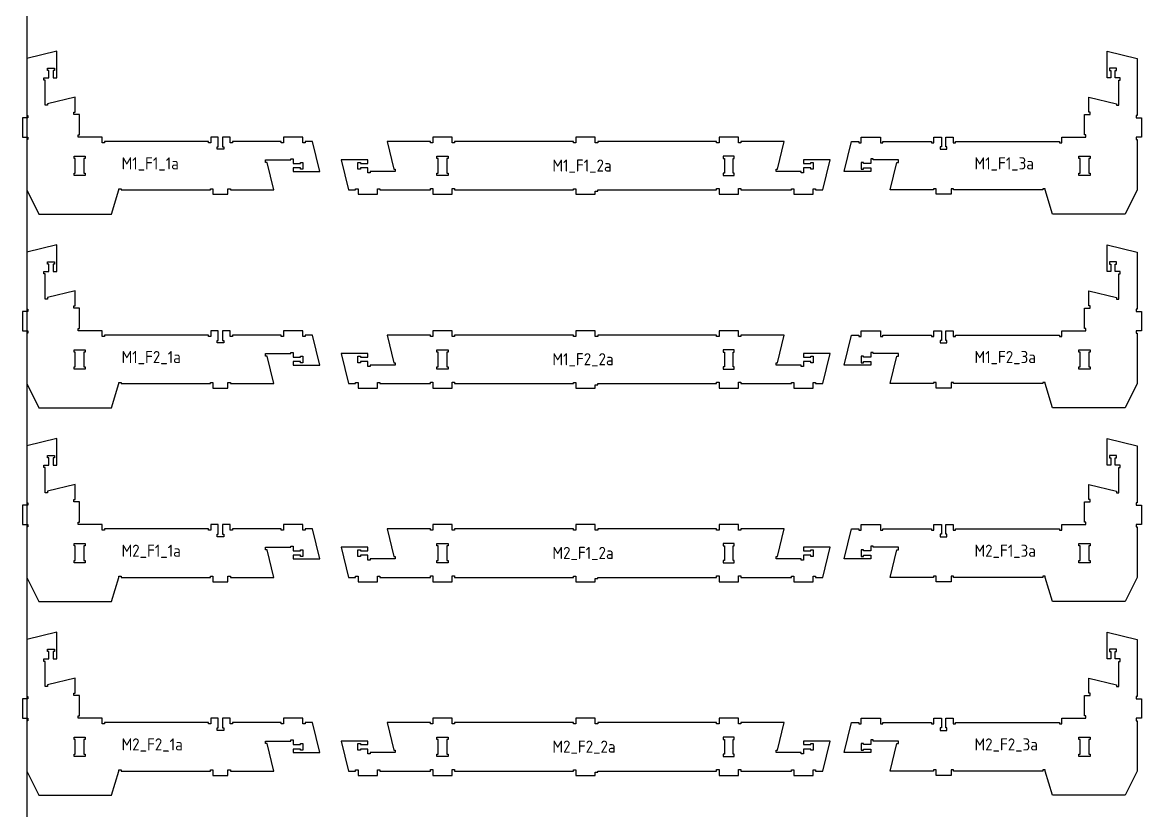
# Model space of a CAD drawing. Header units: millimetres. Extents: x -30325 to 14169, y -12596 to 6470.
# Drawn here: x -14953 to -10332, y -2005 to 1251 of the extents above; entities that cross this region are included whole.
import ezdxf

# ---------------------------------------------------------------- set-up
doc = ezdxf.new("R2010")
doc.units = ezdxf.units.MM
doc.header["$MEASUREMENT"] = 0
doc.layers.add('freeswerk_CODES', color=50, linetype='Continuous')

msp = doc.modelspace()

# ---------------------------------------------------------------- linework, layer by layer
for points in [[(-14104.4, 563.7), (-14094.4, 563.7), (-14094.4, 558.7), (-13915.4, 558.7), (-13943, 672.7), (-13949, 672.7), (-13949, 682.7), (-13845.4, 682.7), (-13845.4, 687.7), (-13835.4, 687.7), (-13835.4, 667.7), (-13805.4, 667.7), (-13805.4, 672.7), (-13795.4, 672.7), (-13795.4, 644.7), (-13805.4, 644.7), (-13805.4, 649.7), (-13835.4, 649.7), (-13835.4, 634.7), (-13725.4, 634.7), (-13755.4, 758.7), (-13785.1, 758.7), (-13785.1, 753.7), (-13795.1, 753.7), (-13795.1, 776.7), (-13875.1, 776.7), (-13875.1, 753.7), (-13885.1, 753.7), (-13885.1, 758.7), (-14085.4, 758.7), (-14085.4, 753.7), (-14095.4, 753.7), (-14095.4, 776.7), (-14126.4, 776.7), (-14126.4, 736.7), (-14121.4, 736.7), (-14121.4, 726.7), (-14149.4, 726.7), (-14149.4, 736.7), (-14144.4, 736.7), (-14144.4, 776.7), (-14175.4, 776.7), (-14175.4, 753.7), (-14185.4, 753.7), (-14185.4, 758.7), (-14614.4, 758.7), (-14614.4, 753.7), (-14624.4, 753.7), (-14624.4, 776.7), (-14722.4, 776.7), (-14722.4, 786.7), (-14717.4, 786.7), (-14717.4, 870.7), (-14740.4, 870.7), (-14740.4, 880.7), (-14735.4, 880.7), (-14735.4, 941.8), (-14849.4, 914.2), (-14849.4, 908.3), (-14859.4, 908.3), (-14859.4, 1011.8), (-14864.4, 1011.8), (-14864.4, 1021.8), (-14844.4, 1021.8), (-14844.4, 1051.8), (-14849.4, 1051.8), (-14849.4, 1061.8), (-14821.4, 1061.8), (-14821.4, 1051.8), (-14826.4, 1051.8), (-14826.4, 1021.8), (-14811.4, 1021.8), (-14811.4, 1131.8), (-14935.4, 1101.8), (-14935.4, 866.7), (-14930.4, 866.7), (-14930.4, 856.7), (-14953.4, 856.7), (-14953.4, 776.7), (-14930.4, 776.7), (-14930.4, 766.7), (-14935.4, 766.7), (-14935.4, 558.7), (-14885.4, 458.7), (-14585.4, 458.7), (-14555.4, 558.7), (-14555.4, 563.7), (-14545.4, 563.7), (-14545.4, 558.7), (-14176.4, 558.7), (-14176.4, 563.7), (-14166.4, 563.7), (-14166.4, 540.7), (-14104.4, 540.7)], [(-10729.8, 558.7), (-10729.8, 563.7), (-10739.8, 563.7), (-10739.8, 558.7), (-11108.8, 558.7), (-11108.8, 563.7), (-11118.8, 563.7), (-11118.8, 540.7), (-11180.8, 540.7), (-11180.8, 563.7), (-11190.8, 563.7), (-11190.8, 558.7), (-11369.8, 558.7), (-11342.2, 672.7), (-11336.3, 672.7), (-11336.3, 682.7), (-11439.8, 682.7), (-11439.8, 687.7), (-11449.8, 687.7), (-11449.8, 667.7), (-11479.8, 667.7), (-11479.8, 672.7), (-11489.8, 672.7), (-11489.8, 644.7), (-11479.8, 644.7), (-11479.8, 649.7), (-11449.8, 649.7), (-11449.8, 634.7), (-11559.8, 634.7), (-11529.8, 758.7), (-11500.1, 758.7), (-11500.1, 753.7), (-11490.1, 753.7), (-11490.1, 776.7), (-11410.1, 776.7), (-11410.1, 753.7), (-11400.1, 753.7), (-11400.1, 758.7), (-11199.8, 758.7), (-11199.8, 753.7), (-11189.8, 753.7), (-11189.8, 776.7), (-11158.8, 776.7), (-11158.8, 736.7), (-11163.8, 736.7), (-11163.8, 726.7), (-11135.8, 726.7), (-11135.8, 736.7), (-11140.8, 736.7), (-11140.8, 776.7), (-11109.8, 776.7), (-11109.8, 753.7), (-11099.8, 753.7), (-11099.8, 758.7), (-10670.8, 758.7), (-10670.8, 753.7), (-10660.8, 753.7), (-10660.8, 776.7), (-10562.8, 776.7), (-10562.8, 786.7), (-10567.8, 786.7), (-10567.8, 870.7), (-10544.8, 870.7), (-10544.8, 880.7), (-10549.8, 880.7), (-10549.8, 941.8), (-10435.8, 914.2), (-10435.8, 908.3), (-10425.8, 908.3), (-10425.8, 1011.8), (-10420.8, 1011.8), (-10420.8, 1021.8), (-10440.8, 1021.8), (-10440.8, 1051.8), (-10435.8, 1051.8), (-10435.8, 1061.8), (-10463.8, 1061.8), (-10463.8, 1051.8), (-10458.8, 1051.8), (-10458.8, 1021.8), (-10473.8, 1021.8), (-10473.8, 1131.8), (-10349.8, 1101.8), (-10349.8, 866.7), (-10354.8, 866.7), (-10354.8, 856.7), (-10331.8, 856.7), (-10331.8, 776.7), (-10354.8, 776.7), (-10354.8, 766.7), (-10349.8, 766.7), (-10349.8, 558.7), (-10399.8, 458.7), (-10699.8, 458.7)], [(-13414.1, 634.7), (-13517.6, 634.7), (-13517.6, 629.7), (-13527.6, 629.7), (-13527.6, 649.7), (-13557.6, 649.7), (-13557.6, 644.7), (-13567.6, 644.7), (-13567.6, 672.7), (-13557.6, 672.7), (-13557.6, 667.7), (-13527.6, 667.7), (-13527.6, 682.7), (-13637.6, 682.7), (-13607.3, 558.7), (-13577.3, 558.7), (-13577.3, 563.7), (-13567.3, 563.7), (-13567.3, 540.7), (-13487.3, 540.7), (-13487.3, 563.7), (-13477.3, 563.7), (-13477.3, 558.7), (-13268.6, 558.7), (-13268.6, 564.7), (-13258.6, 564.7), (-13258.6, 540.7), (-13178.6, 540.7), (-13178.6, 564.7), (-13168.6, 564.7), (-13168.6, 558.7), (-12677.6, 558.7), (-12677.6, 563.7), (-12667.6, 563.7), (-12667.6, 540.7), (-12587.6, 540.7), (-12587.6, 553.7), (-12577.6, 553.7), (-12577.6, 558.7), (-12086.6, 558.7), (-12086.6, 564.7), (-12076.6, 564.7), (-12076.6, 540.7), (-11996.6, 540.7), (-11996.6, 564.7), (-11986.6, 564.7), (-11986.6, 558.7), (-11777.9, 558.7), (-11777.9, 563.7), (-11767.9, 563.7), (-11767.9, 540.7), (-11687.9, 540.7), (-11687.9, 563.7), (-11677.9, 563.7), (-11677.9, 558.7), (-11647.6, 558.7), (-11617.6, 682.7), (-11727.6, 682.7), (-11727.6, 667.7), (-11697.6, 667.7), (-11697.6, 672.7), (-11687.6, 672.7), (-11687.6, 644.7), (-11697.6, 644.7), (-11697.6, 649.7), (-11727.6, 649.7), (-11727.6, 629.7), (-11737.6, 629.7), (-11737.6, 634.7), (-11841.2, 634.7), (-11841.2, 644.7), (-11835.1, 644.7), (-11807.6, 758.7), (-11986.6, 758.7), (-11986.6, 753.7), (-11996.6, 753.7), (-11996.6, 776.7), (-12076.6, 776.7), (-12076.6, 753.7), (-12086.6, 753.7), (-12086.6, 758.7), (-12577.6, 758.7), (-12577.6, 753.7), (-12587.6, 753.7), (-12587.6, 776.7), (-12667.6, 776.7), (-12667.6, 753.7), (-12677.6, 753.7), (-12677.6, 758.7), (-13168.6, 758.7), (-13168.6, 753.7), (-13178.6, 753.7), (-13178.6, 776.7), (-13258.6, 776.7), (-13258.6, 753.7), (-13268.6, 753.7), (-13268.6, 758.7), (-13447.6, 758.7), (-13420, 644.7), (-13414.1, 644.7)], [(-14740.2, 698.7), (-14694.2, 698.7), (-14694.2, 688.7), (-14699.2, 688.7), (-14699.2, 628.7), (-14694.2, 628.7), (-14694.2, 618.7), (-14740.2, 618.7), (-14740.2, 628.7), (-14735.2, 628.7), (-14735.2, 688.7), (-14740.2, 688.7)], [(-13236.6, 628.7), (-13236.6, 688.7), (-13241.6, 688.7), (-13241.6, 698.7), (-13195.6, 698.7), (-13195.6, 688.7), (-13200.6, 688.7), (-13200.6, 628.7), (-13195.6, 628.7), (-13195.6, 618.7), (-13241.6, 618.7), (-13241.6, 628.7)], [(-12059.6, 698.7), (-12059.6, 688.7), (-12054.6, 688.7), (-12054.6, 628.7), (-12059.6, 628.7), (-12059.6, 618.7), (-12013.6, 618.7), (-12013.6, 628.7), (-12018.6, 628.7), (-12018.6, 688.7), (-12013.6, 688.7), (-12013.6, 698.7)], [(-10590.8, 698.7), (-10544.8, 698.7), (-10544.8, 688.7), (-10549.8, 688.7), (-10549.8, 628.7), (-10544.8, 628.7), (-10544.8, 618.7), (-10590.8, 618.7), (-10590.8, 628.7), (-10585.8, 628.7), (-10585.8, 688.7), (-10590.8, 688.7)], [(-14104.4, -236.3), (-14094.4, -236.3), (-14094.4, -241.3), (-13915.4, -241.3), (-13943, -127.3), (-13949, -127.3), (-13949, -117.3), (-13845.4, -117.3), (-13845.4, -112.3), (-13835.4, -112.3), (-13835.4, -132.3), (-13805.4, -132.3), (-13805.4, -127.3), (-13795.4, -127.3), (-13795.4, -155.3), (-13805.4, -155.3), (-13805.4, -150.3), (-13835.4, -150.3), (-13835.4, -165.3), (-13725.4, -165.3), (-13755.4, -41.3), (-13785.1, -41.3), (-13785.1, -46.3), (-13795.1, -46.3), (-13795.1, -23.3), (-13875.1, -23.3), (-13875.1, -46.3), (-13885.1, -46.3), (-13885.1, -41.3), (-14085.4, -41.3), (-14085.4, -46.3), (-14095.4, -46.3), (-14095.4, -23.3), (-14126.4, -23.3), (-14126.4, -63.3), (-14121.4, -63.3), (-14121.4, -73.3), (-14149.4, -73.3), (-14149.4, -63.3), (-14144.4, -63.3), (-14144.4, -23.3), (-14175.4, -23.3), (-14175.4, -46.3), (-14185.4, -46.3), (-14185.4, -41.3), (-14614.4, -41.3), (-14614.4, -46.3), (-14624.4, -46.3), (-14624.4, -23.3), (-14722.4, -23.3), (-14722.4, -13.3), (-14717.4, -13.3), (-14717.4, 70.7), (-14740.4, 70.7), (-14740.4, 80.7), (-14735.4, 80.7), (-14735.4, 141.8), (-14849.4, 114.2), (-14849.4, 108.3), (-14859.4, 108.3), (-14859.4, 211.8), (-14864.4, 211.8), (-14864.4, 221.8), (-14844.4, 221.8), (-14844.4, 251.8), (-14849.4, 251.8), (-14849.4, 261.8), (-14821.4, 261.8), (-14821.4, 251.8), (-14826.4, 251.8), (-14826.4, 221.8), (-14811.4, 221.8), (-14811.4, 331.8), (-14935.4, 301.8), (-14935.4, 66.7), (-14930.4, 66.7), (-14930.4, 56.7), (-14953.4, 56.7), (-14953.4, -23.3), (-14930.4, -23.3), (-14930.4, -33.3), (-14935.4, -33.3), (-14935.4, -241.3), (-14885.4, -341.3), (-14585.4, -341.3), (-14555.4, -241.3), (-14555.4, -236.3), (-14545.4, -236.3), (-14545.4, -241.3), (-14176.4, -241.3), (-14176.4, -236.3), (-14166.4, -236.3), (-14166.4, -259.3), (-14104.4, -259.3)], [(-10729.8, -241.3), (-10729.8, -236.3), (-10739.8, -236.3), (-10739.8, -241.3), (-11108.8, -241.3), (-11108.8, -236.3), (-11118.8, -236.3), (-11118.8, -259.3), (-11180.8, -259.3), (-11180.8, -236.3), (-11190.8, -236.3), (-11190.8, -241.3), (-11369.8, -241.3), (-11342.2, -127.3), (-11336.3, -127.3), (-11336.3, -117.3), (-11439.8, -117.3), (-11439.8, -112.3), (-11449.8, -112.3), (-11449.8, -132.3), (-11479.8, -132.3), (-11479.8, -127.3), (-11489.8, -127.3), (-11489.8, -155.3), (-11479.8, -155.3), (-11479.8, -150.3), (-11449.8, -150.3), (-11449.8, -165.3), (-11559.8, -165.3), (-11529.8, -41.3), (-11500.1, -41.3), (-11500.1, -46.3), (-11490.1, -46.3), (-11490.1, -23.3), (-11410.1, -23.3), (-11410.1, -46.3), (-11400.1, -46.3), (-11400.1, -41.3), (-11199.8, -41.3), (-11199.8, -46.3), (-11189.8, -46.3), (-11189.8, -23.3), (-11158.8, -23.3), (-11158.8, -63.3), (-11163.8, -63.3), (-11163.8, -73.3), (-11135.8, -73.3), (-11135.8, -63.3), (-11140.8, -63.3), (-11140.8, -23.3), (-11109.8, -23.3), (-11109.8, -46.3), (-11099.8, -46.3), (-11099.8, -41.3), (-10670.8, -41.3), (-10670.8, -46.3), (-10660.8, -46.3), (-10660.8, -23.3), (-10562.8, -23.3), (-10562.8, -13.3), (-10567.8, -13.3), (-10567.8, 70.7), (-10544.8, 70.7), (-10544.8, 80.7), (-10549.8, 80.7), (-10549.8, 141.8), (-10435.8, 114.2), (-10435.8, 108.3), (-10425.8, 108.3), (-10425.8, 211.8), (-10420.8, 211.8), (-10420.8, 221.8), (-10440.8, 221.8), (-10440.8, 251.8), (-10435.8, 251.8), (-10435.8, 261.8), (-10463.8, 261.8), (-10463.8, 251.8), (-10458.8, 251.8), (-10458.8, 221.8), (-10473.8, 221.8), (-10473.8, 331.8), (-10349.8, 301.8), (-10349.8, 66.7), (-10354.8, 66.7), (-10354.8, 56.7), (-10331.8, 56.7), (-10331.8, -23.3), (-10354.8, -23.3), (-10354.8, -33.3), (-10349.8, -33.3), (-10349.8, -241.3), (-10399.8, -341.3), (-10699.8, -341.3)], [(-13414.1, -165.3), (-13517.6, -165.3), (-13517.6, -170.3), (-13527.6, -170.3), (-13527.6, -150.3), (-13557.6, -150.3), (-13557.6, -155.3), (-13567.6, -155.3), (-13567.6, -127.3), (-13557.6, -127.3), (-13557.6, -132.3), (-13527.6, -132.3), (-13527.6, -117.3), (-13637.6, -117.3), (-13607.3, -241.3), (-13577.3, -241.3), (-13577.3, -236.3), (-13567.3, -236.3), (-13567.3, -259.3), (-13487.3, -259.3), (-13487.3, -236.3), (-13477.3, -236.3), (-13477.3, -241.3), (-13268.6, -241.3), (-13268.6, -235.3), (-13258.6, -235.3), (-13258.6, -259.3), (-13178.6, -259.3), (-13178.6, -235.3), (-13168.6, -235.3), (-13168.6, -241.3), (-12677.6, -241.3), (-12677.6, -236.3), (-12667.6, -236.3), (-12667.6, -259.3), (-12587.6, -259.3), (-12587.6, -246.3), (-12577.6, -246.3), (-12577.6, -241.3), (-12086.6, -241.3), (-12086.6, -235.3), (-12076.6, -235.3), (-12076.6, -259.3), (-11996.6, -259.3), (-11996.6, -235.3), (-11986.6, -235.3), (-11986.6, -241.3), (-11777.9, -241.3), (-11777.9, -236.3), (-11767.9, -236.3), (-11767.9, -259.3), (-11687.9, -259.3), (-11687.9, -236.3), (-11677.9, -236.3), (-11677.9, -241.3), (-11647.6, -241.3), (-11617.6, -117.3), (-11727.6, -117.3), (-11727.6, -132.3), (-11697.6, -132.3), (-11697.6, -127.3), (-11687.6, -127.3), (-11687.6, -155.3), (-11697.6, -155.3), (-11697.6, -150.3), (-11727.6, -150.3), (-11727.6, -170.3), (-11737.6, -170.3), (-11737.6, -165.3), (-11841.2, -165.3), (-11841.2, -155.3), (-11835.1, -155.3), (-11807.6, -41.3), (-11986.6, -41.3), (-11986.6, -46.3), (-11996.6, -46.3), (-11996.6, -23.3), (-12076.6, -23.3), (-12076.6, -46.3), (-12086.6, -46.3), (-12086.6, -41.3), (-12577.6, -41.3), (-12577.6, -46.3), (-12587.6, -46.3), (-12587.6, -23.3), (-12667.6, -23.3), (-12667.6, -46.3), (-12677.6, -46.3), (-12677.6, -41.3), (-13168.6, -41.3), (-13168.6, -46.3), (-13178.6, -46.3), (-13178.6, -23.3), (-13258.6, -23.3), (-13258.6, -46.3), (-13268.6, -46.3), (-13268.6, -41.3), (-13447.6, -41.3), (-13420, -155.3), (-13414.1, -155.3)], [(-14740.2, -101.3), (-14694.2, -101.3), (-14694.2, -111.3), (-14699.2, -111.3), (-14699.2, -171.3), (-14694.2, -171.3), (-14694.2, -181.3), (-14740.2, -181.3), (-14740.2, -171.3), (-14735.2, -171.3), (-14735.2, -111.3), (-14740.2, -111.3)], [(-13236.6, -171.3), (-13236.6, -111.3), (-13241.6, -111.3), (-13241.6, -101.3), (-13195.6, -101.3), (-13195.6, -111.3), (-13200.6, -111.3), (-13200.6, -171.3), (-13195.6, -171.3), (-13195.6, -181.3), (-13241.6, -181.3), (-13241.6, -171.3)], [(-12059.6, -101.3), (-12059.6, -111.3), (-12054.6, -111.3), (-12054.6, -171.3), (-12059.6, -171.3), (-12059.6, -181.3), (-12013.6, -181.3), (-12013.6, -171.3), (-12018.6, -171.3), (-12018.6, -111.3), (-12013.6, -111.3), (-12013.6, -101.3)], [(-10590.8, -101.3), (-10544.8, -101.3), (-10544.8, -111.3), (-10549.8, -111.3), (-10549.8, -171.3), (-10544.8, -171.3), (-10544.8, -181.3), (-10590.8, -181.3), (-10590.8, -171.3), (-10585.8, -171.3), (-10585.8, -111.3), (-10590.8, -111.3)], [(-14104.4, -1036.3), (-14094.4, -1036.3), (-14094.4, -1041.3), (-13915.4, -1041.3), (-13943, -927.3), (-13949, -927.3), (-13949, -917.3), (-13845.4, -917.3), (-13845.4, -912.3), (-13835.4, -912.3), (-13835.4, -932.3), (-13805.4, -932.3), (-13805.4, -927.3), (-13795.4, -927.3), (-13795.4, -955.3), (-13805.4, -955.3), (-13805.4, -950.3), (-13835.4, -950.3), (-13835.4, -965.3), (-13725.4, -965.3), (-13755.4, -841.3), (-13785.1, -841.3), (-13785.1, -846.3), (-13795.1, -846.3), (-13795.1, -823.3), (-13875.1, -823.3), (-13875.1, -846.3), (-13885.1, -846.3), (-13885.1, -841.3), (-14085.4, -841.3), (-14085.4, -846.3), (-14095.4, -846.3), (-14095.4, -823.3), (-14126.4, -823.3), (-14126.4, -863.3), (-14121.4, -863.3), (-14121.4, -873.3), (-14149.4, -873.3), (-14149.4, -863.3), (-14144.4, -863.3), (-14144.4, -823.3), (-14175.4, -823.3), (-14175.4, -846.3), (-14185.4, -846.3), (-14185.4, -841.3), (-14614.4, -841.3), (-14614.4, -846.3), (-14624.4, -846.3), (-14624.4, -823.3), (-14722.4, -823.3), (-14722.4, -813.3), (-14717.4, -813.3), (-14717.4, -729.3), (-14740.4, -729.3), (-14740.4, -719.3), (-14735.4, -719.3), (-14735.4, -658.2), (-14849.4, -685.8), (-14849.4, -691.7), (-14859.4, -691.7), (-14859.4, -588.2), (-14864.4, -588.2), (-14864.4, -578.2), (-14844.4, -578.2), (-14844.4, -548.2), (-14849.4, -548.2), (-14849.4, -538.2), (-14821.4, -538.2), (-14821.4, -548.2), (-14826.4, -548.2), (-14826.4, -578.2), (-14811.4, -578.2), (-14811.4, -468.2), (-14935.4, -498.2), (-14935.4, -733.3), (-14930.4, -733.3), (-14930.4, -743.3), (-14953.4, -743.3), (-14953.4, -823.3), (-14930.4, -823.3), (-14930.4, -833.3), (-14935.4, -833.3), (-14935.4, -1041.3), (-14885.4, -1141.3), (-14585.4, -1141.3), (-14555.4, -1041.3), (-14555.4, -1036.3), (-14545.4, -1036.3), (-14545.4, -1041.3), (-14176.4, -1041.3), (-14176.4, -1036.3), (-14166.4, -1036.3), (-14166.4, -1059.3), (-14104.4, -1059.3)], [(-10729.8, -1041.3), (-10729.8, -1036.3), (-10739.8, -1036.3), (-10739.8, -1041.3), (-11108.8, -1041.3), (-11108.8, -1036.3), (-11118.8, -1036.3), (-11118.8, -1059.3), (-11180.8, -1059.3), (-11180.8, -1036.3), (-11190.8, -1036.3), (-11190.8, -1041.3), (-11369.8, -1041.3), (-11342.2, -927.3), (-11336.3, -927.3), (-11336.3, -917.3), (-11439.8, -917.3), (-11439.8, -912.3), (-11449.8, -912.3), (-11449.8, -932.3), (-11479.8, -932.3), (-11479.8, -927.3), (-11489.8, -927.3), (-11489.8, -955.3), (-11479.8, -955.3), (-11479.8, -950.3), (-11449.8, -950.3), (-11449.8, -965.3), (-11559.8, -965.3), (-11529.8, -841.3), (-11500.1, -841.3), (-11500.1, -846.3), (-11490.1, -846.3), (-11490.1, -823.3), (-11410.1, -823.3), (-11410.1, -846.3), (-11400.1, -846.3), (-11400.1, -841.3), (-11199.8, -841.3), (-11199.8, -846.3), (-11189.8, -846.3), (-11189.8, -823.3), (-11158.8, -823.3), (-11158.8, -863.3), (-11163.8, -863.3), (-11163.8, -873.3), (-11135.8, -873.3), (-11135.8, -863.3), (-11140.8, -863.3), (-11140.8, -823.3), (-11109.8, -823.3), (-11109.8, -846.3), (-11099.8, -846.3), (-11099.8, -841.3), (-10670.8, -841.3), (-10670.8, -846.3), (-10660.8, -846.3), (-10660.8, -823.3), (-10562.8, -823.3), (-10562.8, -813.3), (-10567.8, -813.3), (-10567.8, -729.3), (-10544.8, -729.3), (-10544.8, -719.3), (-10549.8, -719.3), (-10549.8, -658.2), (-10435.8, -685.8), (-10435.8, -691.7), (-10425.8, -691.7), (-10425.8, -588.2), (-10420.8, -588.2), (-10420.8, -578.2), (-10440.8, -578.2), (-10440.8, -548.2), (-10435.8, -548.2), (-10435.8, -538.2), (-10463.8, -538.2), (-10463.8, -548.2), (-10458.8, -548.2), (-10458.8, -578.2), (-10473.8, -578.2), (-10473.8, -468.2), (-10349.8, -498.2), (-10349.8, -733.3), (-10354.8, -733.3), (-10354.8, -743.3), (-10331.8, -743.3), (-10331.8, -823.3), (-10354.8, -823.3), (-10354.8, -833.3), (-10349.8, -833.3), (-10349.8, -1041.3), (-10399.8, -1141.3), (-10699.8, -1141.3)], [(-13414.1, -965.3), (-13517.6, -965.3), (-13517.6, -970.3), (-13527.6, -970.3), (-13527.6, -950.3), (-13557.6, -950.3), (-13557.6, -955.3), (-13567.6, -955.3), (-13567.6, -927.3), (-13557.6, -927.3), (-13557.6, -932.3), (-13527.6, -932.3), (-13527.6, -917.3), (-13637.6, -917.3), (-13607.3, -1041.3), (-13577.3, -1041.3), (-13577.3, -1036.3), (-13567.3, -1036.3), (-13567.3, -1059.3), (-13487.3, -1059.3), (-13487.3, -1036.3), (-13477.3, -1036.3), (-13477.3, -1041.3), (-13268.6, -1041.3), (-13268.6, -1035.3), (-13258.6, -1035.3), (-13258.6, -1059.3), (-13178.6, -1059.3), (-13178.6, -1035.3), (-13168.6, -1035.3), (-13168.6, -1041.3), (-12677.6, -1041.3), (-12677.6, -1036.3), (-12667.6, -1036.3), (-12667.6, -1059.3), (-12587.6, -1059.3), (-12587.6, -1046.3), (-12577.6, -1046.3), (-12577.6, -1041.3), (-12086.6, -1041.3), (-12086.6, -1035.3), (-12076.6, -1035.3), (-12076.6, -1059.3), (-11996.6, -1059.3), (-11996.6, -1035.3), (-11986.6, -1035.3), (-11986.6, -1041.3), (-11777.9, -1041.3), (-11777.9, -1036.3), (-11767.9, -1036.3), (-11767.9, -1059.3), (-11687.9, -1059.3), (-11687.9, -1036.3), (-11677.9, -1036.3), (-11677.9, -1041.3), (-11647.6, -1041.3), (-11617.6, -917.3), (-11727.6, -917.3), (-11727.6, -932.3), (-11697.6, -932.3), (-11697.6, -927.3), (-11687.6, -927.3), (-11687.6, -955.3), (-11697.6, -955.3), (-11697.6, -950.3), (-11727.6, -950.3), (-11727.6, -970.3), (-11737.6, -970.3), (-11737.6, -965.3), (-11841.2, -965.3), (-11841.2, -955.3), (-11835.1, -955.3), (-11807.6, -841.3), (-11986.6, -841.3), (-11986.6, -846.3), (-11996.6, -846.3), (-11996.6, -823.3), (-12076.6, -823.3), (-12076.6, -846.3), (-12086.6, -846.3), (-12086.6, -841.3), (-12577.6, -841.3), (-12577.6, -846.3), (-12587.6, -846.3), (-12587.6, -823.3), (-12667.6, -823.3), (-12667.6, -846.3), (-12677.6, -846.3), (-12677.6, -841.3), (-13168.6, -841.3), (-13168.6, -846.3), (-13178.6, -846.3), (-13178.6, -823.3), (-13258.6, -823.3), (-13258.6, -846.3), (-13268.6, -846.3), (-13268.6, -841.3), (-13447.6, -841.3), (-13420, -955.3), (-13414.1, -955.3)], [(-14740.2, -901.3), (-14694.2, -901.3), (-14694.2, -911.3), (-14699.2, -911.3), (-14699.2, -971.3), (-14694.2, -971.3), (-14694.2, -981.3), (-14740.2, -981.3), (-14740.2, -971.3), (-14735.2, -971.3), (-14735.2, -911.3), (-14740.2, -911.3)], [(-13236.6, -971.3), (-13236.6, -911.3), (-13241.6, -911.3), (-13241.6, -901.3), (-13195.6, -901.3), (-13195.6, -911.3), (-13200.6, -911.3), (-13200.6, -971.3), (-13195.6, -971.3), (-13195.6, -981.3), (-13241.6, -981.3), (-13241.6, -971.3)], [(-12059.6, -901.3), (-12059.6, -911.3), (-12054.6, -911.3), (-12054.6, -971.3), (-12059.6, -971.3), (-12059.6, -981.3), (-12013.6, -981.3), (-12013.6, -971.3), (-12018.6, -971.3), (-12018.6, -911.3), (-12013.6, -911.3), (-12013.6, -901.3)], [(-10590.8, -901.3), (-10544.8, -901.3), (-10544.8, -911.3), (-10549.8, -911.3), (-10549.8, -971.3), (-10544.8, -971.3), (-10544.8, -981.3), (-10590.8, -981.3), (-10590.8, -971.3), (-10585.8, -971.3), (-10585.8, -911.3), (-10590.8, -911.3)], [(-14104.4, -1836.3), (-14094.4, -1836.3), (-14094.4, -1841.3), (-13915.4, -1841.3), (-13943, -1727.3), (-13949, -1727.3), (-13949, -1717.3), (-13845.4, -1717.3), (-13845.4, -1712.3), (-13835.4, -1712.3), (-13835.4, -1732.3), (-13805.4, -1732.3), (-13805.4, -1727.3), (-13795.4, -1727.3), (-13795.4, -1755.3), (-13805.4, -1755.3), (-13805.4, -1750.3), (-13835.4, -1750.3), (-13835.4, -1765.3), (-13725.4, -1765.3), (-13755.4, -1641.3), (-13785.1, -1641.3), (-13785.1, -1646.3), (-13795.1, -1646.3), (-13795.1, -1623.3), (-13875.1, -1623.3), (-13875.1, -1646.3), (-13885.1, -1646.3), (-13885.1, -1641.3), (-14085.4, -1641.3), (-14085.4, -1646.3), (-14095.4, -1646.3), (-14095.4, -1623.3), (-14126.4, -1623.3), (-14126.4, -1663.3), (-14121.4, -1663.3), (-14121.4, -1673.3), (-14149.4, -1673.3), (-14149.4, -1663.3), (-14144.4, -1663.3), (-14144.4, -1623.3), (-14175.4, -1623.3), (-14175.4, -1646.3), (-14185.4, -1646.3), (-14185.4, -1641.3), (-14614.4, -1641.3), (-14614.4, -1646.3), (-14624.4, -1646.3), (-14624.4, -1623.3), (-14722.4, -1623.3), (-14722.4, -1613.3), (-14717.4, -1613.3), (-14717.4, -1529.3), (-14740.4, -1529.3), (-14740.4, -1519.3), (-14735.4, -1519.3), (-14735.4, -1458.2), (-14849.4, -1485.8), (-14849.4, -1491.7), (-14859.4, -1491.7), (-14859.4, -1388.2), (-14864.4, -1388.2), (-14864.4, -1378.2), (-14844.4, -1378.2), (-14844.4, -1348.2), (-14849.4, -1348.2), (-14849.4, -1338.2), (-14821.4, -1338.2), (-14821.4, -1348.2), (-14826.4, -1348.2), (-14826.4, -1378.2), (-14811.4, -1378.2), (-14811.4, -1268.2), (-14935.4, -1298.2), (-14935.4, -1533.3), (-14930.4, -1533.3), (-14930.4, -1543.3), (-14953.4, -1543.3), (-14953.4, -1623.3), (-14930.4, -1623.3), (-14930.4, -1633.3), (-14935.4, -1633.3), (-14935.4, -1841.3), (-14885.4, -1941.3), (-14585.4, -1941.3), (-14555.4, -1841.3), (-14555.4, -1836.3), (-14545.4, -1836.3), (-14545.4, -1841.3), (-14176.4, -1841.3), (-14176.4, -1836.3), (-14166.4, -1836.3), (-14166.4, -1859.3), (-14104.4, -1859.3)], [(-10729.8, -1841.3), (-10729.8, -1836.3), (-10739.8, -1836.3), (-10739.8, -1841.3), (-11108.8, -1841.3), (-11108.8, -1836.3), (-11118.8, -1836.3), (-11118.8, -1859.3), (-11180.8, -1859.3), (-11180.8, -1836.3), (-11190.8, -1836.3), (-11190.8, -1841.3), (-11369.8, -1841.3), (-11342.2, -1727.3), (-11336.3, -1727.3), (-11336.3, -1717.3), (-11439.8, -1717.3), (-11439.8, -1712.3), (-11449.8, -1712.3), (-11449.8, -1732.3), (-11479.8, -1732.3), (-11479.8, -1727.3), (-11489.8, -1727.3), (-11489.8, -1755.3), (-11479.8, -1755.3), (-11479.8, -1750.3), (-11449.8, -1750.3), (-11449.8, -1765.3), (-11559.8, -1765.3), (-11529.8, -1641.3), (-11500.1, -1641.3), (-11500.1, -1646.3), (-11490.1, -1646.3), (-11490.1, -1623.3), (-11410.1, -1623.3), (-11410.1, -1646.3), (-11400.1, -1646.3), (-11400.1, -1641.3), (-11199.8, -1641.3), (-11199.8, -1646.3), (-11189.8, -1646.3), (-11189.8, -1623.3), (-11158.8, -1623.3), (-11158.8, -1663.3), (-11163.8, -1663.3), (-11163.8, -1673.3), (-11135.8, -1673.3), (-11135.8, -1663.3), (-11140.8, -1663.3), (-11140.8, -1623.3), (-11109.8, -1623.3), (-11109.8, -1646.3), (-11099.8, -1646.3), (-11099.8, -1641.3), (-10670.8, -1641.3), (-10670.8, -1646.3), (-10660.8, -1646.3), (-10660.8, -1623.3), (-10562.8, -1623.3), (-10562.8, -1613.3), (-10567.8, -1613.3), (-10567.8, -1529.3), (-10544.8, -1529.3), (-10544.8, -1519.3), (-10549.8, -1519.3), (-10549.8, -1458.2), (-10435.8, -1485.8), (-10435.8, -1491.7), (-10425.8, -1491.7), (-10425.8, -1388.2), (-10420.8, -1388.2), (-10420.8, -1378.2), (-10440.8, -1378.2), (-10440.8, -1348.2), (-10435.8, -1348.2), (-10435.8, -1338.2), (-10463.8, -1338.2), (-10463.8, -1348.2), (-10458.8, -1348.2), (-10458.8, -1378.2), (-10473.8, -1378.2), (-10473.8, -1268.2), (-10349.8, -1298.2), (-10349.8, -1533.3), (-10354.8, -1533.3), (-10354.8, -1543.3), (-10331.8, -1543.3), (-10331.8, -1623.3), (-10354.8, -1623.3), (-10354.8, -1633.3), (-10349.8, -1633.3), (-10349.8, -1841.3), (-10399.8, -1941.3), (-10699.8, -1941.3)], [(-13414.1, -1765.3), (-13517.6, -1765.3), (-13517.6, -1770.3), (-13527.6, -1770.3), (-13527.6, -1750.3), (-13557.6, -1750.3), (-13557.6, -1755.3), (-13567.6, -1755.3), (-13567.6, -1727.3), (-13557.6, -1727.3), (-13557.6, -1732.3), (-13527.6, -1732.3), (-13527.6, -1717.3), (-13637.6, -1717.3), (-13607.3, -1841.3), (-13577.3, -1841.3), (-13577.3, -1836.3), (-13567.3, -1836.3), (-13567.3, -1859.3), (-13487.3, -1859.3), (-13487.3, -1836.3), (-13477.3, -1836.3), (-13477.3, -1841.3), (-13268.6, -1841.3), (-13268.6, -1835.3), (-13258.6, -1835.3), (-13258.6, -1859.3), (-13178.6, -1859.3), (-13178.6, -1835.3), (-13168.6, -1835.3), (-13168.6, -1841.3), (-12677.6, -1841.3), (-12677.6, -1836.3), (-12667.6, -1836.3), (-12667.6, -1859.3), (-12587.6, -1859.3), (-12587.6, -1846.3), (-12577.6, -1846.3), (-12577.6, -1841.3), (-12086.6, -1841.3), (-12086.6, -1835.3), (-12076.6, -1835.3), (-12076.6, -1859.3), (-11996.6, -1859.3), (-11996.6, -1835.3), (-11986.6, -1835.3), (-11986.6, -1841.3), (-11777.9, -1841.3), (-11777.9, -1836.3), (-11767.9, -1836.3), (-11767.9, -1859.3), (-11687.9, -1859.3), (-11687.9, -1836.3), (-11677.9, -1836.3), (-11677.9, -1841.3), (-11647.6, -1841.3), (-11617.6, -1717.3), (-11727.6, -1717.3), (-11727.6, -1732.3), (-11697.6, -1732.3), (-11697.6, -1727.3), (-11687.6, -1727.3), (-11687.6, -1755.3), (-11697.6, -1755.3), (-11697.6, -1750.3), (-11727.6, -1750.3), (-11727.6, -1770.3), (-11737.6, -1770.3), (-11737.6, -1765.3), (-11841.2, -1765.3), (-11841.2, -1755.3), (-11835.1, -1755.3), (-11807.6, -1641.3), (-11986.6, -1641.3), (-11986.6, -1646.3), (-11996.6, -1646.3), (-11996.6, -1623.3), (-12076.6, -1623.3), (-12076.6, -1646.3), (-12086.6, -1646.3), (-12086.6, -1641.3), (-12577.6, -1641.3), (-12577.6, -1646.3), (-12587.6, -1646.3), (-12587.6, -1623.3), (-12667.6, -1623.3), (-12667.6, -1646.3), (-12677.6, -1646.3), (-12677.6, -1641.3), (-13168.6, -1641.3), (-13168.6, -1646.3), (-13178.6, -1646.3), (-13178.6, -1623.3), (-13258.6, -1623.3), (-13258.6, -1646.3), (-13268.6, -1646.3), (-13268.6, -1641.3), (-13447.6, -1641.3), (-13420, -1755.3), (-13414.1, -1755.3)], [(-14740.2, -1701.3), (-14694.2, -1701.3), (-14694.2, -1711.3), (-14699.2, -1711.3), (-14699.2, -1771.3), (-14694.2, -1771.3), (-14694.2, -1781.3), (-14740.2, -1781.3), (-14740.2, -1771.3), (-14735.2, -1771.3), (-14735.2, -1711.3), (-14740.2, -1711.3)], [(-13236.6, -1771.3), (-13236.6, -1711.3), (-13241.6, -1711.3), (-13241.6, -1701.3), (-13195.6, -1701.3), (-13195.6, -1711.3), (-13200.6, -1711.3), (-13200.6, -1771.3), (-13195.6, -1771.3), (-13195.6, -1781.3), (-13241.6, -1781.3), (-13241.6, -1771.3)], [(-12059.6, -1701.3), (-12059.6, -1711.3), (-12054.6, -1711.3), (-12054.6, -1771.3), (-12059.6, -1771.3), (-12059.6, -1781.3), (-12013.6, -1781.3), (-12013.6, -1771.3), (-12018.6, -1771.3), (-12018.6, -1711.3), (-12013.6, -1711.3), (-12013.6, -1701.3)], [(-10590.8, -1701.3), (-10544.8, -1701.3), (-10544.8, -1711.3), (-10549.8, -1711.3), (-10549.8, -1771.3), (-10544.8, -1771.3), (-10544.8, -1781.3), (-10590.8, -1781.3), (-10590.8, -1771.3), (-10585.8, -1771.3), (-10585.8, -1711.3), (-10590.8, -1711.3)]]:
    msp.add_lwpolyline(points, close=True)
at = {"layer": 'freeswerk_CODES'}
msp.add_line((-14935.4, 1560), (-14935.4, -12595.9), dxfattribs=at)

# ---------------------------------------------------------------- texts
at = {"layer": 'freeswerk_CODES', "char_height": 50, "attachment_point": 1}
for s, insert in [('{\\Fiso|c0;M1_F1_1a}', (-14543.7, 693.7)), ('{\\Fiso|c0;M1_F1_3a}', (-11021.8, 693.7)), ('{\\Fiso|c0;M1_F1_2a}', (-12764.6, 684.6)), ('{\\Fiso|c0;M1_F2_1a}', (-14543.7, -106.3)), ('{\\Fiso|c0;M1_F2_2a}', (-12764.6, -115.4)), ('{\\Fiso|c0;M1_F2_3a}', (-11021.8, -106.3)), ('{\\Fiso|c0;M2_F1_1a}', (-14543.7, -906.3)), ('{\\Fiso|c0;M2_F1_2a}', (-12764.6, -915.4)), ('{\\Fiso|c0;M2_F1_3a}', (-11021.8, -906.3)), ('{\\Fiso|c0;M2_F2_1a}', (-14543.7, -1706.3)), ('{\\Fiso|c0;M2_F2_3a}', (-11021.8, -1706.3)), ('{\\Fiso|c0;M2_F2_2a}', (-12764.6, -1715.4))]:
    msp.add_mtext_dynamic_manual_height_columns(s, width=318.081, gutter_width=1456.3, heights=[0], dxfattribs=dict(at, insert=insert))

doc.saveas('drawing.dxf')
